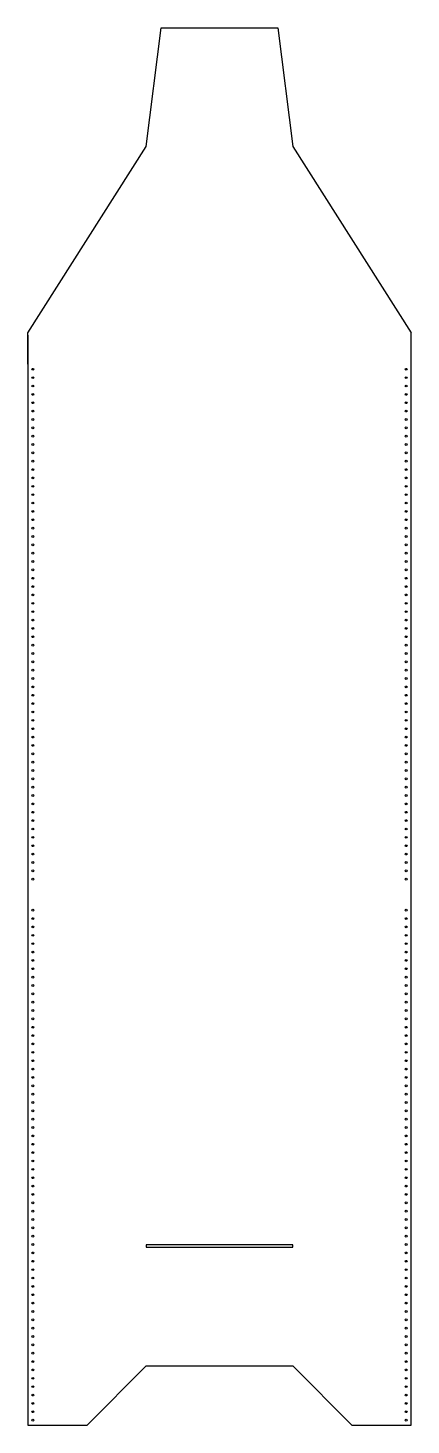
# Model space of a CAD drawing. Header units: millimetres. Extents: x 4726 to 4958, y 1812 to 2657.
import ezdxf

# ---------------------------------------------------------------- set-up
doc = ezdxf.new("R2010")
doc.units = ezdxf.units.MM

msp = doc.modelspace()

# ---------------------------------------------------------------- linework, layer by layer
for p, q in [((4798.03, 2585.45), (4806.99, 2657.11)), ((4806.99, 2657.11), (4877.75, 2657.11)), ((4877.75, 2657.11), (4886.71, 2585.45)), ((4726.37, 2472.58), (4798.03, 2585.45)), ((4886.71, 2585.45), (4958.37, 2472.58)), ((4726.37, 2453.58), (4726.37, 2472.58)), ((4726.37, 2471.18), (4726.37, 1811.81)), ((4958.37, 2471.18), (4958.37, 2472.58)), ((4958.37, 1811.81), (4958.37, 2471.18)), ((4762.2, 1811.81), (4798.03, 1847.64)), ((4798.03, 1847.64), (4886.71, 1847.64)), ((4886.71, 1847.64), (4922.54, 1811.81)), ((4726.37, 1811.81), (4762.2, 1811.81)), ((4922.54, 1811.81), (4958.37, 1811.81))]:
    msp.add_line(p, q)
msp.add_lwpolyline([(4886.71, 1919.46), (4886.71, 1920.81), (4798.03, 1920.81), (4798.03, 1919.46), (4886.71, 1919.46)])
for centre in [(4729.37, 2450.58), (4729.37, 2445.52), (4955.37, 2450.58), (4955.37, 2445.52), (4729.37, 2440.47), (4729.37, 2435.41), (4955.37, 2440.47), (4955.37, 2435.41), (4729.37, 2430.35), (4955.37, 2430.35), (4729.37, 2425.3), (4729.37, 2420.24), (4955.37, 2425.3), (4955.37, 2420.24), (4729.37, 2415.18), (4729.37, 2410.12), (4955.37, 2415.18), (4955.37, 2410.12), (4729.37, 2405.07), (4955.37, 2405.07), (4729.37, 2400.01), (4729.37, 2394.95), (4955.37, 2400.01), (4955.37, 2394.95), (4729.37, 2389.9), (4729.37, 2384.84), (4955.37, 2389.9), (4955.37, 2384.84), (4729.37, 2379.78), (4955.37, 2379.78), (4729.37, 2374.73), (4729.37, 2369.67), (4955.37, 2374.73), (4955.37, 2369.67), (4729.37, 2364.61), (4729.37, 2359.55), (4955.37, 2364.61), (4955.37, 2359.55), (4729.37, 2354.5), (4729.37, 2349.44), (4955.37, 2354.5), (4955.37, 2349.44), (4729.37, 2344.38), (4955.37, 2344.38), (4729.37, 2339.33), (4729.37, 2334.27), (4955.37, 2339.33), (4955.37, 2334.27), (4729.37, 2329.21), (4729.37, 2324.15), (4955.37, 2329.21), (4955.37, 2324.15), (4729.37, 2319.1), (4955.37, 2319.1), (4729.37, 2314.04), (4729.37, 2308.98), (4955.37, 2314.04), (4955.37, 2308.98), (4729.37, 2303.93), (4729.37, 2298.87), (4955.37, 2303.93), (4955.37, 2298.87), (4729.37, 2293.81), (4955.37, 2293.81), (4729.37, 2288.76), (4729.37, 2283.7), (4955.37, 2288.76), (4955.37, 2283.7), (4729.37, 2278.64), (4729.37, 2273.58), (4955.37, 2278.64), (4955.37, 2273.58), (4729.37, 2268.53), (4955.37, 2268.53), (4729.37, 2263.47), (4729.37, 2258.41), (4955.37, 2263.47), (4955.37, 2258.41), (4729.37, 2253.36), (4729.37, 2248.3), (4955.37, 2253.36), (4955.37, 2248.3), (4729.37, 2243.24), (4955.37, 2243.24), (4729.37, 2238.18), (4729.37, 2233.13), (4955.37, 2238.18), (4955.37, 2233.13), (4729.37, 2228.07), (4729.37, 2223.01), (4955.37, 2228.07), (4955.37, 2223.01), (4729.37, 2217.96), (4955.37, 2217.96), (4729.37, 2212.9), (4729.37, 2207.84), (4955.37, 2212.9), (4955.37, 2207.84), (4729.37, 2202.79), (4729.37, 2197.73), (4955.37, 2202.79), (4955.37, 2197.73), (4729.37, 2192.67), (4955.37, 2192.67), (4729.37, 2187.61), (4729.37, 2182.56), (4955.37, 2187.61), (4955.37, 2182.56), (4729.37, 2177.5), (4729.37, 2172.44), (4955.37, 2177.5), (4955.37, 2172.44), (4729.37, 2167.39), (4955.37, 2167.39), (4729.37, 2162.33), (4729.37, 2157.27), (4955.37, 2162.33), (4955.37, 2157.27), (4729.37, 2152.21), (4729.37, 2147.16), (4955.37, 2152.21), (4955.37, 2147.16), (4729.37, 2142.1), (4955.37, 2142.1), (4729.37, 2123.29), (4955.37, 2123.29), (4729.37, 2118.23), (4729.37, 2113.18), (4955.37, 2118.23), (4955.37, 2113.18), (4729.37, 2108.12), (4955.37, 2108.12), (4729.37, 2103.06), (4729.37, 2098), (4955.37, 2103.06), (4955.37, 2098), (4729.37, 2092.95), (4729.37, 2087.89), (4955.37, 2092.95), (4955.37, 2087.89), (4729.37, 2082.83), (4955.37, 2082.83), (4729.37, 2077.78), (4729.37, 2072.72), (4955.37, 2077.78), (4955.37, 2072.72), (4729.37, 2067.66), (4729.37, 2062.61), (4955.37, 2067.66), (4955.37, 2062.61), (4729.37, 2057.55), (4955.37, 2057.55), (4729.37, 2052.49), (4729.37, 2047.43), (4955.37, 2052.49), (4955.37, 2047.43), (4729.37, 2042.38), (4729.37, 2037.32), (4955.37, 2042.38), (4955.37, 2037.32), (4729.37, 2032.26), (4955.37, 2032.26), (4729.37, 2027.21), (4729.37, 2022.15), (4955.37, 2027.21), (4955.37, 2022.15), (4729.37, 2017.09), (4729.37, 2012.03), (4955.37, 2017.09), (4955.37, 2012.03), (4729.37, 2006.98), (4955.37, 2006.98), (4729.37, 2001.92), (4729.37, 1996.86), (4955.37, 2001.92), (4955.37, 1996.86), (4729.37, 1991.81), (4729.37, 1986.75), (4955.37, 1991.81), (4955.37, 1986.75), (4729.37, 1981.69), (4955.37, 1981.69), (4729.37, 1976.64), (4729.37, 1971.58), (4955.37, 1976.64), (4955.37, 1971.58), (4729.37, 1966.52), (4729.37, 1961.46), (4955.37, 1966.52), (4955.37, 1961.46), (4729.37, 1956.41), (4955.37, 1956.41), (4729.37, 1951.35), (4729.37, 1946.29), (4955.37, 1951.35), (4955.37, 1946.29), (4729.37, 1941.24), (4729.37, 1936.18), (4955.37, 1941.24), (4955.37, 1936.18), (4729.37, 1931.12), (4955.37, 1931.12), (4729.37, 1926.06), (4729.37, 1921.01), (4955.37, 1926.06), (4955.37, 1921.01), (4729.37, 1915.95), (4729.37, 1910.89), (4955.37, 1915.95), (4955.37, 1910.89), (4729.37, 1905.84), (4955.37, 1905.84), (4729.37, 1900.78), (4729.37, 1895.72), (4955.37, 1900.78), (4955.37, 1895.72), (4729.37, 1890.67), (4729.37, 1885.61), (4955.37, 1890.67), (4955.37, 1885.61), (4729.37, 1880.55), (4955.37, 1880.55), (4729.37, 1875.49), (4729.37, 1870.44), (4955.37, 1875.49), (4955.37, 1870.44), (4729.37, 1865.38), (4729.37, 1860.32), (4955.37, 1865.38), (4955.37, 1860.32), (4729.37, 1855.27), (4955.37, 1855.27), (4729.37, 1850.21), (4729.37, 1845.15), (4955.37, 1850.21), (4955.37, 1845.15), (4729.37, 1840.09), (4729.37, 1835.04), (4955.37, 1840.09), (4955.37, 1835.04), (4729.37, 1829.98), (4955.37, 1829.98), (4729.37, 1824.92), (4729.37, 1819.87), (4955.37, 1824.92), (4955.37, 1819.87), (4729.37, 1814.81), (4955.37, 1814.81)]:
    msp.add_circle(centre, 0.55)

doc.saveas('drawing.dxf')
